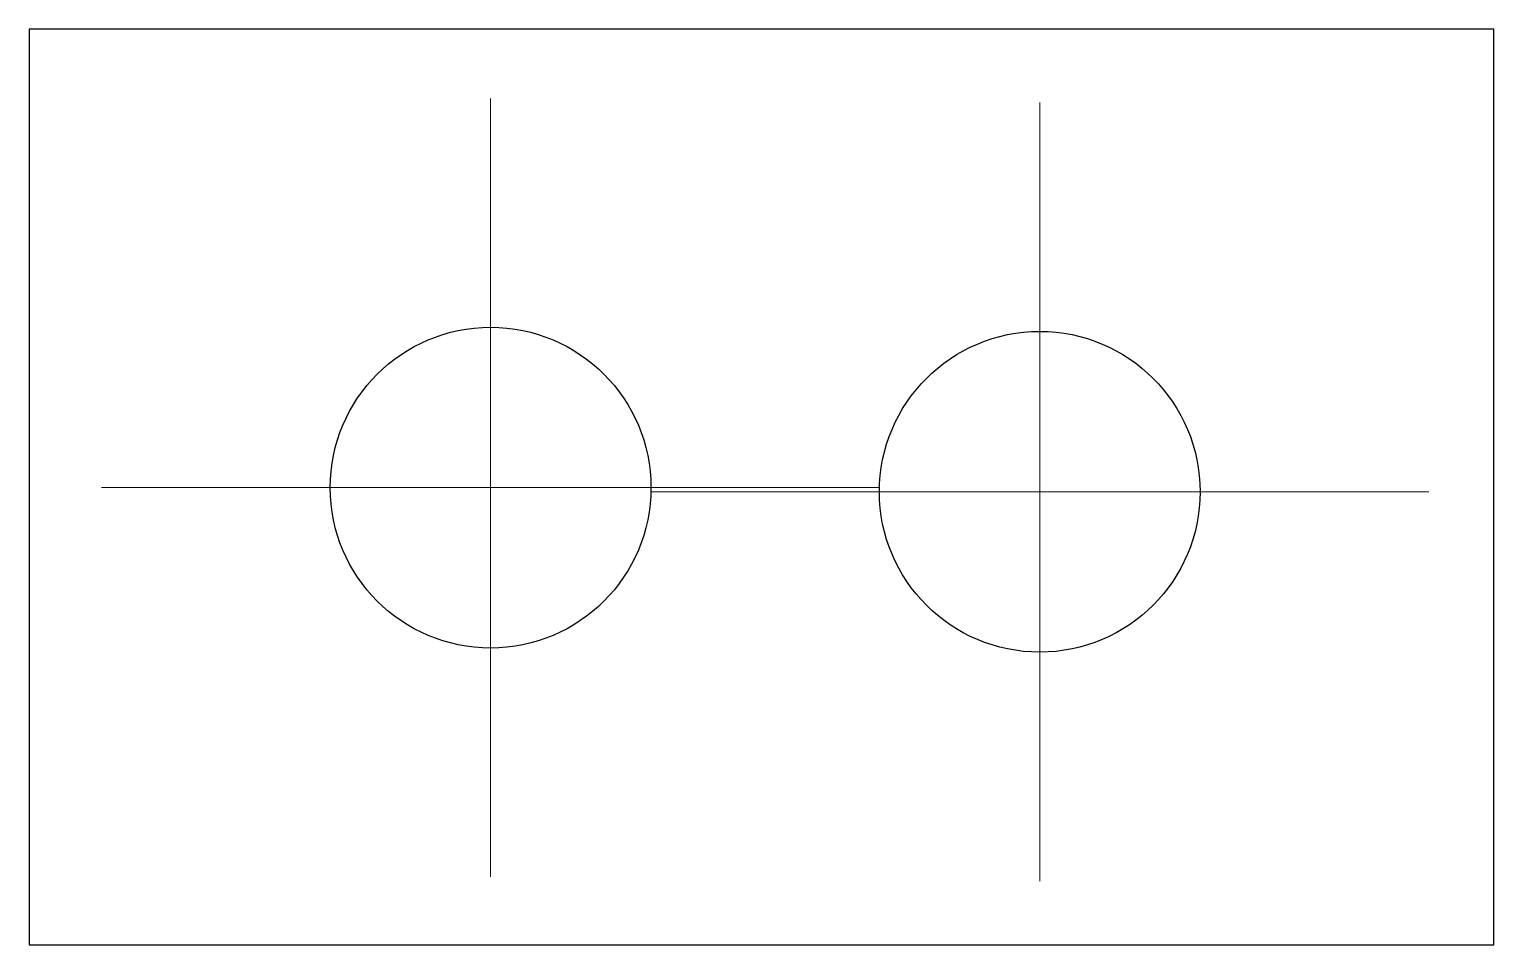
# Model space of a CAD drawing. Header units: millimetres. Extents: x 113.5 to 129.5, y 118.5 to 128.5.
import ezdxf

# ---------------------------------------------------------------- set-up
doc = ezdxf.new("R2010")
doc.units = ezdxf.units.MM

# ---------------------------------------------------------------- blocks, each defined once
blk = doc.blocks.new('SW_CENTERMARKSYMBOL_0')
at = {"color": 0, "linetype": 'Continuous', "lineweight": 0}
for p, q in [((0, 2.5), (0, 4.252)), ((0, 0), (0, 2.5)), ((-2.5, 0), (-4.252, 0)), ((0, 0), (-2.5, 0)), ((0, 0), (0, -2.5)), ((0, 0), (2.5, 0)), ((2.5, 0), (4.252, 0)), ((0, -2.5), (0, -4.252))]:
    blk.add_line(p, q, dxfattribs=at)
blk = doc.blocks.new('SW_CENTERMARKSYMBOL_1')
at = {"color": 0, "linetype": 'Continuous', "lineweight": 0}
for p, q in [((0, 2.5), (0, 4.252)), ((0, 0), (0, 2.5)), ((-2.5, 0), (-4.252, 0)), ((0, 0), (-2.5, 0)), ((0, 0), (0, -2.5)), ((0, 0), (2.5, 0)), ((2.5, 0), (4.252, 0)), ((0, -2.5), (0, -4.252))]:
    blk.add_line(p, q, dxfattribs=at)

msp = doc.modelspace()

# ---------------------------------------------------------------- linework, layer by layer
at = {"color": 7, "linetype": 'Continuous', "lineweight": 25}
for p, q in [((129.499, 128.524), (113.499, 128.524)), ((113.499, 128.524), (113.499, 118.524)), ((129.499, 118.524), (129.499, 128.524)), ((113.499, 118.524), (129.499, 118.524))]:
    msp.add_line(p, q, dxfattribs=at)
for centre in [(118.539, 123.517), (124.539, 123.472)]:
    msp.add_circle(centre, 1.752, dxfattribs=at)

# ---------------------------------------------------------------- block references
at = {"color": 7, "linetype": 'Continuous', "lineweight": 0}
for name, p in [('SW_CENTERMARKSYMBOL_0', (118.539, 123.517)), ('SW_CENTERMARKSYMBOL_1', (124.539, 123.472))]:
    msp.add_blockref(name, p, dxfattribs=at)

doc.saveas('drawing.dxf')
